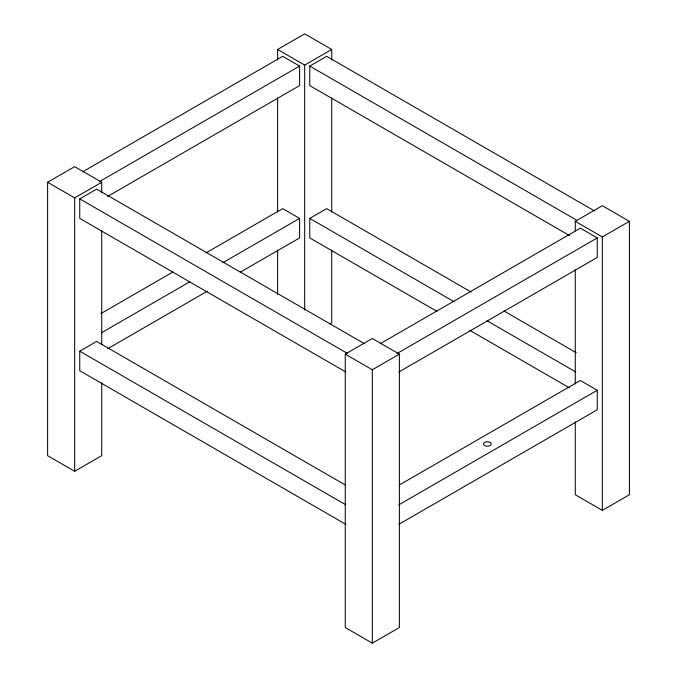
<?xml version="1.0" encoding="UTF-8"?>
<svg xmlns="http://www.w3.org/2000/svg" width="677" height="677" viewBox="0 0 677 677"><rect width="100%" height="100%" fill="white"/><g stroke="black" fill="none" stroke-linecap="round" stroke-linejoin="round"><path stroke-width="1.02" d="M101.728 382.835L101.728 455.672L74.665 471.294L47.602 455.672L47.602 182.265L74.665 166.644L101.728 182.265L101.728 192.827M277.612 60.033L277.612 49.472L304.675 33.85L331.738 49.472L331.738 60.033M82.484 171.899L282.69 56.309L299.598 66.075L299.598 85.598L107.618 196.44M99.392 181.664L299.598 66.075M47.602 182.265L74.665 197.887L101.728 182.265M277.612 49.472L304.675 65.094L331.738 49.472M345.769 371.986L79.742 218.4L79.742 198.869L96.65 189.103L364.505 343.747M569.382 235.494L309.753 85.598L309.753 66.075L326.661 56.309L594.516 210.953M100.763 313.671L172.982 271.968M205.893 252.97L282.69 208.634L299.598 218.4L299.598 237.932L240.183 272.239M101.22 332.932L189.898 281.734M222.809 262.735L299.598 218.4M345.769 524.311L79.742 370.725L79.742 351.194L96.65 341.428L345.312 484.994M436.817 311.293L309.753 237.932L309.753 218.4L326.661 208.634L471.107 292.024M107.618 348.765L207.272 291.237M329.927 323.919L331.738 322.878L331.738 250.041M345.262 354.122L372.325 338.5L399.388 354.122L399.388 627.528L372.325 643.15L345.262 627.528L345.262 354.122L372.325 369.744L399.388 354.122M575.272 230.823L575.272 221.328L602.335 205.706L629.398 221.328L629.398 494.735L602.335 510.356L575.272 494.735L575.272 421.898M380.144 343.747L580.35 228.157L597.258 237.923L597.258 257.455L398.88 371.986M397.052 353.512L597.258 237.923M575.272 221.328L602.335 236.95L629.398 221.328M399.337 484.994L580.35 380.491L597.258 390.248L597.258 409.78L398.88 524.311M398.88 504.788L597.258 390.248M309.753 66.075L576.694 220.194M504.018 311.031L576.237 352.725M309.753 218.4L454.191 301.79M487.101 320.796L575.78 371.986M469.728 330.291L569.382 387.828M79.742 198.869L347.597 353.512M79.742 351.194L345.769 504.788M602.335 236.95L602.335 510.356M575.272 269.886L575.272 383.893M372.325 369.744L372.325 643.15M331.738 98.03L331.738 212.036M304.675 65.094L304.675 309.998M277.612 98.03L277.612 212.036M277.612 250.041L277.612 294.377M101.728 230.823L101.728 344.83M74.665 197.887L74.665 471.294M490.25 442.53L489.513 442.14A3.825 2.209 0 0 0 484.495 442.47A3.825 2.209 0 0 0 484.41 445.381L485.147 445.771A3.825 2.209 0 0 0 490.165 445.441A3.825 2.209 0 0 0 490.25 442.53"/></g></svg>
